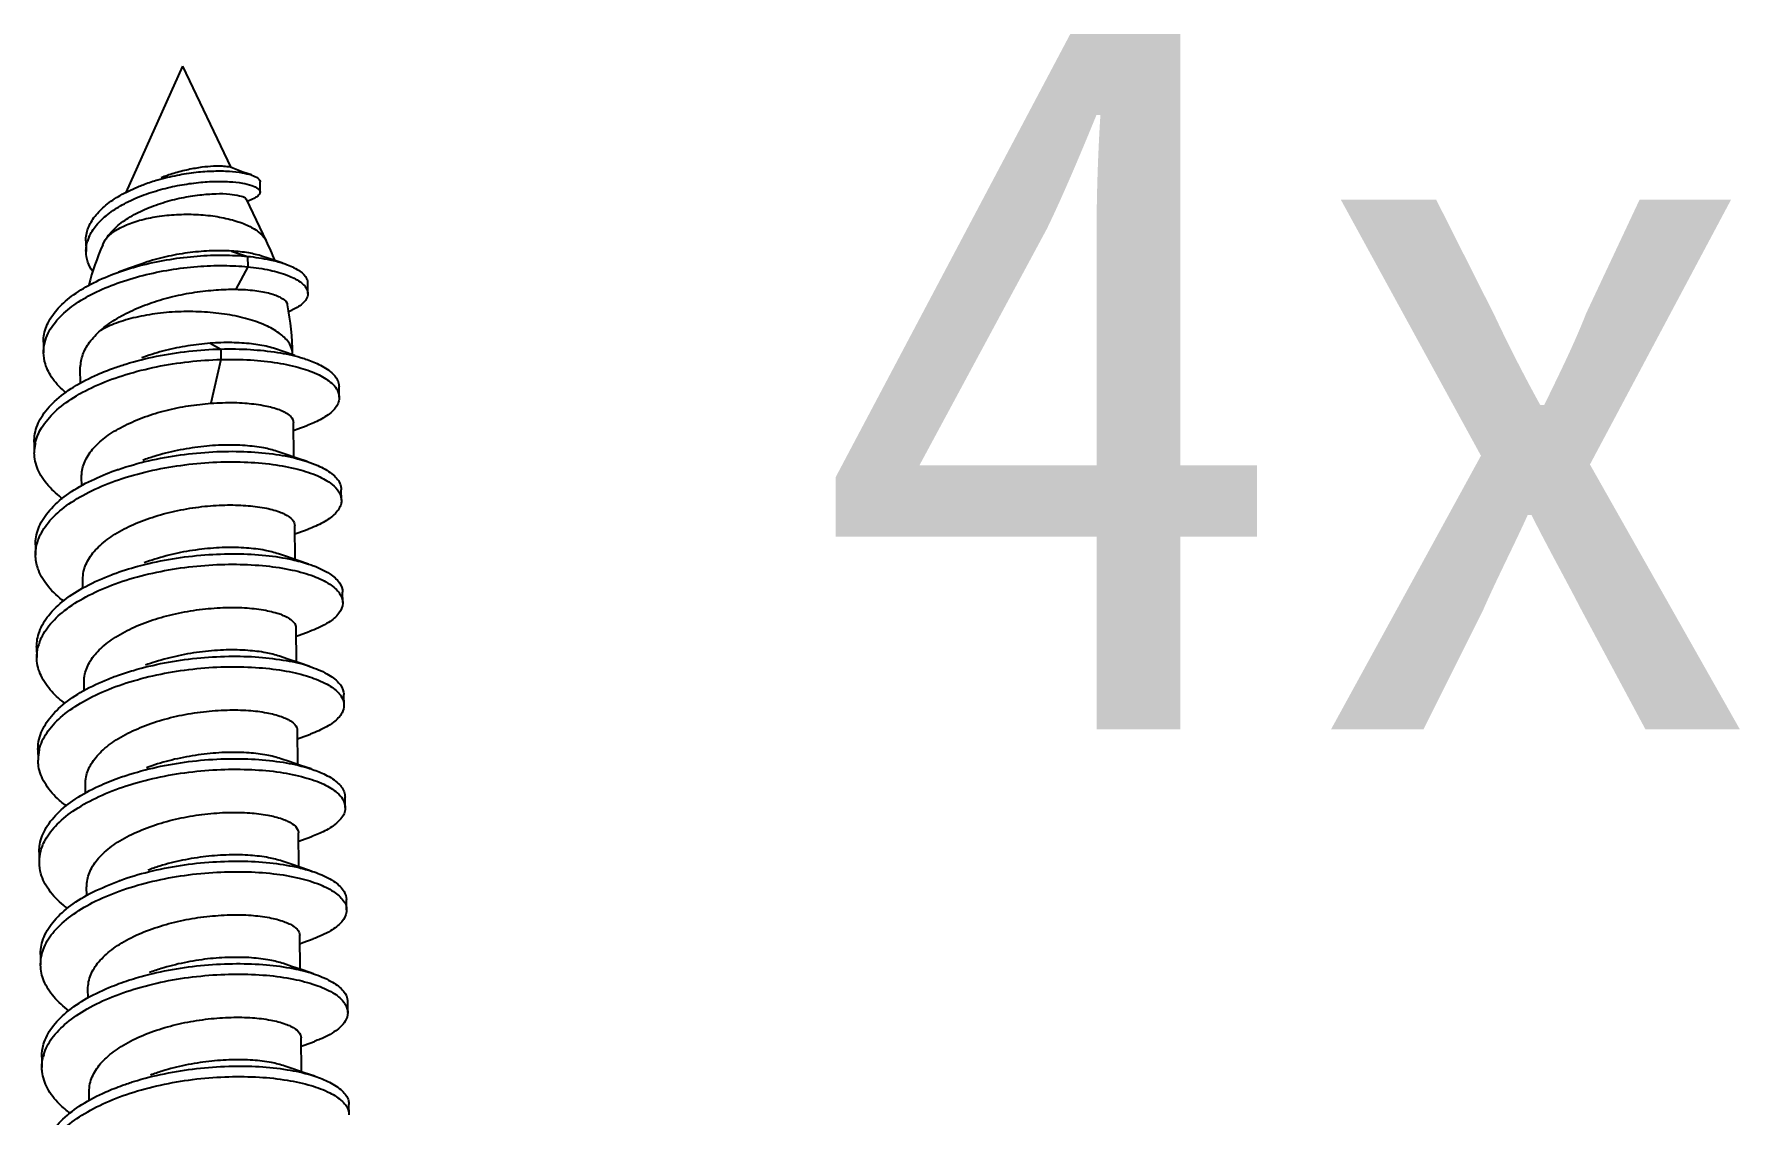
# Model space of a CAD drawing. Header units: millimetres. Extents: x -2947 to 97, y -3022 to 322.
# Drawn here: x -1216.91 to -1200.22, y -2355.44 to -2344.87 of the extents above; entities that cross this region are included whole.
import ezdxf
from ezdxf.enums import TextEntityAlignment as Align

# ---------------------------------------------------------------- set-up
doc = ezdxf.new("R2010")
doc.units = ezdxf.units.MM
doc.layers.get('0').update_dxf_attribs({"linetype": 'CONTINUOUS'})
doc.layers.add('text', color=212, linetype='CONTINUOUS', lineweight=20)
doc.styles.add('zeng', font='SIMHEI.TTF')

msp = doc.modelspace()

# ---------------------------------------------------------------- linework, layer by layer
at = {"color": 7}
for p, q in [((-1216.014, -2346.416, 0), (-1215.46, -2345.179, 0)), ((-1214.985, -2346.173, 0), (-1215.46, -2345.179, 0)), ((-1214.969, -2346.179, 0), (-1214.992, -2346.17, 0)), ((-1214.872, -2346.216, 0), (-1214.969, -2346.179, 0)), ((-1214.788, -2346.245, 0), (-1214.872, -2346.216, 0)), ((-1214.703, -2346.414, 0), (-1214.704, -2346.312, 0)), ((-1214.642, -2346.891, 0), (-1214.837, -2346.483, 0)), ((-1214.829, -2346.5, 0), (-1214.813, -2346.493, 0)), ((-1214.813, -2346.493, 0), (-1214.755, -2346.467, 0)), ((-1216.408, -2346.89, 0), (-1216.407, -2346.992, 0)), ((-1216.243, -2346.928, 0), (-1216.218, -2346.88, 0)), ((-1214.982, -2346.989, 0), (-1214.826, -2347.041, 0)), ((-1215.992, -2347.161, 0), (-1216.09, -2347.196, 0)), ((-1215.876, -2347.119, 0), (-1215.992, -2347.161, 0)), ((-1214.824, -2347.143, 0), (-1214.94, -2347.363, 0)), ((-1214.826, -2347.041, 0), (-1214.824, -2347.143, 0)), ((-1214.637, -2347.056, 0), (-1214.681, -2347.041, 0)), ((-1214.481, -2347.107, 0), (-1214.637, -2347.056, 0)), ((-1214.236, -2347.405, 0), (-1214.237, -2347.302, 0)), ((-1216.824, -2347.881, 0), (-1216.822, -2347.983, 0)), ((-1215.192, -2347.891, 0), (-1215.088, -2347.947, 0)), ((-1215.088, -2347.947, 0), (-1215.087, -2348.05, 0)), ((-1214.477, -2347.973, 0), (-1214.554, -2347.946, 0)), ((-1214.364, -2348.011, 0), (-1214.477, -2347.973, 0)), ((-1214.385, -2348.004, 0), (-1214.385, -2347.997, 0)), ((-1216.462, -2348.284, 0), (-1216.464, -2348.141, 0)), ((-1215.087, -2348.05, 0), (-1215.185, -2348.478, 0)), ((-1213.929, -2348.419, 0), (-1213.93, -2348.317, 0)), ((-1214.373, -2349.004, 0), (-1214.377, -2348.666, 0)), ((-1214.376, -2348.743, 0), (-1214.345, -2348.732, 0)), ((-1214.345, -2348.732, 0), (-1214.244, -2348.695, 0)), ((-1216.915, -2348.859, 0), (-1216.913, -2348.962, 0)), ((-1214.458, -2348.976, 0), (-1214.537, -2348.949, 0)), ((-1214.345, -2349.014, 0), (-1214.458, -2348.976, 0)), ((-1214.242, -2349.048, 0), (-1214.345, -2349.014, 0)), ((-1216.449, -2349.287, 0), (-1216.45, -2349.198, 0)), ((-1213.907, -2349.425, 0), (-1213.909, -2349.323, 0)), ((-1214.36, -2350.007, 0), (-1214.364, -2349.673, 0)), ((-1214.363, -2349.755, 0), (-1214.335, -2349.745, 0)), ((-1214.335, -2349.745, 0), (-1214.234, -2349.709, 0)), ((-1216.902, -2349.861, 0), (-1216.901, -2349.964, 0)), ((-1214.445, -2349.978, 0), (-1214.524, -2349.951, 0)), ((-1214.333, -2350.016, 0), (-1214.445, -2349.978, 0)), ((-1214.23, -2350.05, 0), (-1214.333, -2350.016, 0)), ((-1216.437, -2350.286, 0), (-1216.438, -2350.2, 0)), ((-1213.895, -2350.427, 0), (-1213.896, -2350.325, 0)), ((-1214.348, -2351.009, 0), (-1214.352, -2350.675, 0)), ((-1214.351, -2350.757, 0), (-1214.322, -2350.747, 0)), ((-1214.322, -2350.747, 0), (-1214.222, -2350.711, 0)), ((-1216.89, -2350.863, 0), (-1216.888, -2350.966, 0)), ((-1214.433, -2350.98, 0), (-1214.512, -2350.953, 0)), ((-1214.321, -2351.018, 0), (-1214.433, -2350.98, 0)), ((-1214.218, -2351.052, 0), (-1214.321, -2351.018, 0)), ((-1216.424, -2351.289, 0), (-1216.426, -2351.202, 0)), ((-1213.882, -2351.43, 0), (-1213.884, -2351.327, 0)), ((-1214.335, -2352.011, 0), (-1214.339, -2351.677, 0)), ((-1214.338, -2351.759, 0), (-1214.31, -2351.749, 0)), ((-1214.31, -2351.749, 0), (-1214.209, -2351.713, 0)), ((-1216.877, -2351.865, 0), (-1216.876, -2351.968, 0)), ((-1214.42, -2351.982, 0), (-1214.499, -2351.955, 0)), ((-1214.308, -2352.02, 0), (-1214.42, -2351.982, 0)), ((-1214.205, -2352.054, 0), (-1214.308, -2352.02, 0)), ((-1216.412, -2352.293, 0), (-1216.413, -2352.204, 0)), ((-1213.87, -2352.432, 0), (-1213.871, -2352.329, 0)), ((-1214.323, -2353.013, 0), (-1214.327, -2352.679, 0)), ((-1214.326, -2352.762, 0), (-1214.297, -2352.751, 0)), ((-1214.297, -2352.751, 0), (-1214.197, -2352.715, 0)), ((-1216.865, -2352.867, 0), (-1216.864, -2352.97, 0)), ((-1214.408, -2352.984, 0), (-1214.487, -2352.957, 0)), ((-1214.296, -2353.022, 0), (-1214.408, -2352.984, 0)), ((-1214.193, -2353.056, 0), (-1214.296, -2353.022, 0)), ((-1216.4, -2353.294, 0), (-1216.401, -2353.206, 0)), ((-1213.858, -2353.434, 0), (-1213.859, -2353.331, 0)), ((-1214.31, -2354.015, 0), (-1214.315, -2353.681, 0)), ((-1214.314, -2353.764, 0), (-1214.285, -2353.753, 0)), ((-1214.285, -2353.753, 0), (-1214.184, -2353.717, 0)), ((-1216.852, -2353.87, 0), (-1216.851, -2353.972, 0)), ((-1214.395, -2353.986, 0), (-1214.474, -2353.959, 0)), ((-1214.283, -2354.024, 0), (-1214.395, -2353.986, 0)), ((-1214.18, -2354.058, 0), (-1214.283, -2354.024, 0)), ((-1216.387, -2354.293, 0), (-1216.388, -2354.208, 0)), ((-1213.845, -2354.436, 0), (-1213.846, -2354.333, 0)), ((-1214.298, -2355.017, 0), (-1214.302, -2354.684, 0)), ((-1214.301, -2354.766, 0), (-1214.272, -2354.755, 0)), ((-1214.272, -2354.755, 0), (-1214.172, -2354.719, 0)), ((-1216.84, -2354.872, 0), (-1216.839, -2354.974, 0)), ((-1214.383, -2354.988, 0), (-1214.462, -2354.961, 0)), ((-1214.271, -2355.026, 0), (-1214.383, -2354.988, 0)), ((-1214.168, -2355.06, 0), (-1214.271, -2355.026, 0)), ((-1216.375, -2355.299, 0), (-1216.376, -2355.21, 0)), ((-1213.833, -2355.438, 0), (-1213.834, -2355.336, 0))]:
    msp.add_line(p, q, dxfattribs=at)
for centre, radius, start, end in [((-1216.031, -2347.001, 0), 0.378, 157.0082, 163.4142), ((-1213.849, -2347.979, 0), 2.615, 156.2978, 165.4987), ((-1216.984, -2348.01, 0), 2.596, 21.0142, 25.5421), ((-1217.047, -2348.03, 0), 2.662, 0.7071, 11.1695), ((-1214.708, -2346.859, 0), 0.775, 291.4644, 292.6038), ((-1214.693, -2346.895, 0), 0.736, 292.6022, 293.9833), ((-1216.498, -2348.956, 0), 0.415, 169.2776, 180.7318), ((-1216.501, -2348.956, 0), 0.412, 167.1231, 169.2359), ((-1216.434, -2350.97, 0), 0.455, 160.0885, 166.7145), ((-1216.454, -2351.964, 0), 0.422, 166.7303, 180.5725), ((-1216.456, -2351.963, 0), 0.42, 166.3797, 166.7291), ((-1214.084, -2354.486, 0), 0.251, 34.279, 38.0139), ((-1216.403, -2354.973, 0), 0.436, 163.5682, 166.7797)]:
    msp.add_arc(centre, radius, start, end, dxfattribs=at)
for points, start_tangent, end_tangent in [([(-1215.159, -2346.16, 0), (-1215.273, -2346.17, 0), (-1215.406, -2346.193, 0), (-1215.549, -2346.23, 0), (-1215.671, -2346.273, 0)], (-0.998733, -0.050327), (-0.928939, -0.370234)), ([(-1214.991, -2346.168, 0), (-1215.012, -2346.165, 0), (-1215.072, -2346.159, 0), (-1215.159, -2346.16, 0)], (-0.941414, 0.337252), (-0.998733, -0.050327)), ([(-1216.408, -2346.89, 0), (-1216.408, -2346.873, 0), (-1216.38, -2346.751, 0), (-1216.308, -2346.635, 0), (-1216.197, -2346.528, 0), (-1216.053, -2346.434, 0), (-1215.886, -2346.355, 0), (-1215.835, -2346.335, 0)], (-0.014478, 0.999895), (0.938326, 0.345751)), ([(-1216.126, -2346.581, 0), (-1216.052, -2346.537, 0), (-1215.885, -2346.457, 0), (-1215.702, -2346.395, 0), (-1215.513, -2346.349, 0), (-1215.328, -2346.321, 0), (-1215.155, -2346.308, 0), (-1215.003, -2346.311, 0), (-1214.877, -2346.325, 0), (-1214.783, -2346.349, 0), (-1214.725, -2346.379, 0), (-1214.703, -2346.412, 0), (-1214.703, -2346.414, 0)], (0.836528, 0.547923), (-0.041962, -0.999119)), ([(-1215.835, -2346.335, 0), (-1215.703, -2346.292, 0), (-1215.515, -2346.247, 0), (-1215.329, -2346.218, 0), (-1215.157, -2346.206, 0), (-1215.004, -2346.208, 0), (-1214.878, -2346.223, 0), (-1214.788, -2346.245, 0)], (0.938326, 0.345751), (0.949605, -0.31345)), ([(-1214.788, -2346.245, 0), (-1214.784, -2346.247, 0), (-1214.726, -2346.276, 0), (-1214.704, -2346.309, 0), (-1214.704, -2346.312, 0)], (0.949605, -0.31345), (-0.041962, -0.999119)), ([(-1216.218, -2346.88, 0), (-1216.125, -2346.767, 0), (-1215.994, -2346.667, 0), (-1215.834, -2346.583, 0), (-1215.656, -2346.516, 0), (-1215.472, -2346.468, 0), (-1215.294, -2346.44, 0), (-1215.134, -2346.428, 0), (-1215.001, -2346.432, 0), (-1214.904, -2346.448, 0), (-1214.848, -2346.47, 0), (-1214.839, -2346.484, 0)], (0.521958, 0.852971), (0.432364, -0.901699)), ([(-1214.703, -2346.414, 0), (-1214.718, -2346.443, 0), (-1214.755, -2346.467, 0)], (-0.041962, -0.999119), (-0.92931, -0.3693)), ([(-1216.378, -2346.854, 0), (-1216.306, -2346.738, 0), (-1216.195, -2346.631, 0), (-1216.126, -2346.581, 0)], (0.390095, 0.920775), (0.836528, 0.547923)), ([(-1216.218, -2346.88, 0), (-1216.144, -2346.806, 0), (-1216.03, -2346.741, 0), (-1215.882, -2346.688, 0), (-1215.71, -2346.651, 0), (-1215.522, -2346.632, 0), (-1215.33, -2346.631, 0), (-1215.144, -2346.649, 0), (-1214.974, -2346.685, 0), (-1214.83, -2346.736, 0), (-1214.721, -2346.8, 0), (-1214.652, -2346.873, 0), (-1214.642, -2346.891, 0)], (0.567888, 0.823106), (0.426578, -0.904451)), ([(-1216.407, -2346.992, 0), (-1216.407, -2346.975, 0), (-1216.393, -2346.893, 0)], (-0.014478, 0.999895), (0.28486, 0.958569)), ([(-1216.344, -2347.187, 0), (-1216.388, -2347.098, 0), (-1216.407, -2346.992, 0)], (-0.544498, 0.838762), (-0.014478, 0.999895)), ([(-1214.982, -2346.989, 0), (-1215.175, -2346.987, 0), (-1215.387, -2347.004, 0), (-1215.601, -2347.04, 0), (-1215.807, -2347.095, 0), (-1215.876, -2347.119, 0)], (-0.998119, 0.061306), (-0.93923, -0.343289)), ([(-1214.681, -2347.041, 0), (-1214.815, -2347.008, 0), (-1214.982, -2346.989, 0)], (-0.946994, 0.321252), (-0.998119, 0.061306)), ([(-1216.811, -2347.885, 0), (-1216.777, -2347.792, 0), (-1216.677, -2347.65, 0), (-1216.526, -2347.518, 0), (-1216.332, -2347.402, 0), (-1216.103, -2347.304, 0), (-1215.85, -2347.227, 0), (-1215.584, -2347.172, 0), (-1215.317, -2347.14, 0), (-1215.06, -2347.131, 0), (-1214.824, -2347.143, 0)], (0.239062, 0.971004), (0.995288, -0.096959)), ([(-1216.09, -2347.196, 0), (-1215.851, -2347.124, 0), (-1215.585, -2347.07, 0), (-1215.318, -2347.038, 0), (-1215.061, -2347.029, 0), (-1214.826, -2347.041, 0)], (0.942572, 0.334002), (0.995288, -0.096959)), ([(-1214.826, -2347.041, 0), (-1214.608, -2347.074, 0), (-1214.481, -2347.107, 0)], (0.995288, -0.096959), (0.950118, -0.31189)), ([(-1214.824, -2347.143, 0), (-1214.606, -2347.176, 0), (-1214.433, -2347.227, 0), (-1214.312, -2347.29, 0), (-1214.267, -2347.33, 0)], (0.995288, -0.096959), (0.644743, -0.764399)), ([(-1214.481, -2347.107, 0), (-1214.435, -2347.124, 0), (-1214.313, -2347.187, 0), (-1214.248, -2347.258, 0), (-1214.238, -2347.302, 0)], (0.950118, -0.31189), (0.028948, -0.999581)), ([(-1216.823, -2347.881, 0), (-1216.822, -2347.839, 0), (-1216.778, -2347.69, 0), (-1216.678, -2347.547, 0), (-1216.528, -2347.416, 0), (-1216.333, -2347.299, 0), (-1216.104, -2347.201, 0), (-1216.09, -2347.196, 0)], (-0.014865, 0.99989), (0.942572, 0.334002)), ([(-1214.267, -2347.33, 0), (-1214.247, -2347.361, 0), (-1214.237, -2347.405, 0)], (0.644743, -0.764399), (0.028948, -0.999581)), ([(-1216.266, -2347.766, 0), (-1216.124, -2347.661, 0), (-1215.952, -2347.569, 0), (-1215.761, -2347.493, 0), (-1215.556, -2347.434, 0), (-1215.343, -2347.392, 0), (-1215.133, -2347.369, 0), (-1214.94, -2347.363, 0)], (0.747484, 0.66428), (0.999899, -0.014197)), ([(-1214.94, -2347.363, 0), (-1214.754, -2347.375, 0), (-1214.604, -2347.404, 0), (-1214.499, -2347.445, 0), (-1214.443, -2347.495, 0), (-1214.437, -2347.514, 0)], (0.999899, -0.014197), (0.156878, -0.987618)), ([(-1214.237, -2347.405, 0), (-1214.24, -2347.434, 0), (-1214.291, -2347.505, 0), (-1214.394, -2347.568, 0)], (0.028948, -0.999581), (-0.91362, -0.406569)), ([(-1214.385, -2347.997, 0), (-1214.387, -2347.973, 0), (-1214.427, -2347.879, 0), (-1214.516, -2347.792, 0), (-1214.65, -2347.716, 0), (-1214.822, -2347.654, 0), (-1215.025, -2347.61, 0), (-1215.247, -2347.586, 0), (-1215.477, -2347.582, 0), (-1215.706, -2347.6, 0), (-1215.92, -2347.638, 0), (-1216.11, -2347.694, 0), (-1216.266, -2347.766, 0)], (-0.004077, 0.999992), (-0.866102, -0.499867)), ([(-1216.464, -2348.141, 0), (-1216.463, -2348.127, 0), (-1216.438, -2348.002, 0), (-1216.372, -2347.881, 0), (-1216.266, -2347.766, 0)], (-0.013675, 0.999906), (0.747484, 0.66428)), ([(-1216.822, -2347.983, 0), (-1216.82, -2347.941, 0), (-1216.811, -2347.885, 0)], (-0.014865, 0.99989), (0.239062, 0.971004)), ([(-1216.603, -2348.375, 0), (-1216.732, -2348.238, 0), (-1216.805, -2348.092, 0), (-1216.822, -2347.983, 0)], (-0.763563, 0.645733), (-0.014865, 0.99989)), ([(-1216.137, -2348.134, 0), (-1216.018, -2348.095, 0), (-1215.717, -2348.018, 0), (-1215.402, -2347.969, 0), (-1215.088, -2347.947, 0)], (0.941636, 0.336634), (0.999655, 0.026262)), ([(-1215.192, -2347.891, 0), (-1215.411, -2347.917, 0), (-1215.631, -2347.962, 0), (-1215.841, -2348.026, 0), (-1215.863, -2348.034, 0)], (-0.997229, -0.074391), (-0.936369, -0.351016)), ([(-1214.554, -2347.946, 0), (-1214.625, -2347.925, 0), (-1214.787, -2347.897, 0), (-1214.98, -2347.885, 0), (-1215.192, -2347.891, 0)], (-0.9448, 0.327647), (-0.997229, -0.074391)), ([(-1215.088, -2347.947, 0), (-1214.798, -2347.952, 0), (-1214.534, -2347.98, 0), (-1214.307, -2348.03, 0), (-1214.261, -2348.045, 0)], (0.999655, 0.026262), (0.950038, -0.312135)), ([(-1216.914, -2348.859, 0), (-1216.907, -2348.777, 0), (-1216.843, -2348.614, 0), (-1216.715, -2348.46, 0), (-1216.528, -2348.319, 0), (-1216.293, -2348.196, 0), (-1216.137, -2348.134, 0)], (-0.012393, 0.999923), (0.941636, 0.336634)), ([(-1216.903, -2348.864, 0), (-1216.841, -2348.717, 0), (-1216.713, -2348.563, 0), (-1216.527, -2348.421, 0), (-1216.292, -2348.298, 0), (-1216.017, -2348.197, 0), (-1215.716, -2348.121, 0), (-1215.401, -2348.071, 0), (-1215.087, -2348.05, 0)], (0.222765, 0.974872), (0.999655, 0.026262)), ([(-1215.087, -2348.05, 0), (-1214.796, -2348.054, 0), (-1214.532, -2348.083, 0), (-1214.306, -2348.133, 0), (-1214.127, -2348.201, 0), (-1214.002, -2348.282, 0), (-1213.955, -2348.335, 0)], (0.999655, 0.026262), (0.539693, -0.841862)), ([(-1214.261, -2348.045, 0), (-1214.128, -2348.098, 0), (-1214.003, -2348.179, 0), (-1213.939, -2348.269, 0), (-1213.931, -2348.317, 0)], (0.950038, -0.312135), (0.013831, -0.999904)), ([(-1213.955, -2348.335, 0), (-1213.938, -2348.372, 0), (-1213.93, -2348.419, 0)], (0.539693, -0.841862), (0.013831, -0.999904)), ([(-1216.45, -2349.198, 0), (-1216.447, -2349.148, 0), (-1216.405, -2349.02, 0), (-1216.317, -2348.9, 0), (-1216.189, -2348.791, 0), (-1216.027, -2348.695, 0), (-1215.834, -2348.612, 0), (-1215.624, -2348.548, 0), (-1215.404, -2348.503, 0), (-1215.185, -2348.478, 0)], (-0.014285, 0.999898), (0.997229, 0.074391)), ([(-1215.185, -2348.478, 0), (-1215.07, -2348.472, 0), (-1214.959, -2348.471, 0), (-1214.854, -2348.476, 0)], (0.997229, 0.074391), (0.997587, -0.069426)), ([(-1214.854, -2348.476, 0), (-1214.675, -2348.498, 0), (-1214.531, -2348.535, 0), (-1214.433, -2348.583, 0), (-1214.383, -2348.638, 0), (-1214.378, -2348.666, 0)], (0.997587, -0.069426), (0.005808, -0.999983)), ([(-1213.93, -2348.419, 0), (-1213.936, -2348.465, 0), (-1213.996, -2348.556, 0), (-1214.116, -2348.639, 0), (-1214.244, -2348.695, 0)], (0.013831, -0.999904), (-0.940932, -0.338597)), ([(-1216.634, -2349.412, 0), (-1216.704, -2349.355, 0), (-1216.836, -2349.204, 0), (-1216.904, -2349.043, 0), (-1216.913, -2348.962, 0)], (-0.799668, 0.600443), (-0.012393, 0.999923)), ([(-1216.124, -2349.136, 0), (-1216.089, -2349.124, 0), (-1215.794, -2349.04, 0), (-1215.482, -2348.983, 0), (-1215.166, -2348.953, 0), (-1214.861, -2348.95, 0), (-1214.58, -2348.974, 0), (-1214.336, -2349.02, 0), (-1214.242, -2349.048, 0)], (0.941681, 0.336506), (0.949722, -0.313095)), ([(-1214.849, -2348.892, 0), (-1215.055, -2348.887, 0), (-1215.282, -2348.903, 0), (-1215.515, -2348.94, 0), (-1215.74, -2348.998, 0), (-1215.851, -2349.036, 0)], (-0.997443, 0.071461), (-0.936305, -0.351187)), ([(-1214.537, -2348.949, 0), (-1214.668, -2348.915, 0), (-1214.849, -2348.892, 0)], (-0.94497, 0.327157), (-0.997443, 0.071461)), ([(-1216.902, -2349.861, 0), (-1216.901, -2349.826, 0), (-1216.856, -2349.663, 0), (-1216.746, -2349.506, 0), (-1216.576, -2349.36, 0), (-1216.353, -2349.232, 0), (-1216.124, -2349.136, 0)], (-0.015357, 0.999882), (0.941681, 0.336506)), ([(-1216.89, -2349.865, 0), (-1216.854, -2349.766, 0), (-1216.744, -2349.608, 0), (-1216.574, -2349.463, 0), (-1216.352, -2349.334, 0), (-1216.088, -2349.226, 0), (-1215.793, -2349.142, 0), (-1215.48, -2349.085, 0), (-1215.165, -2349.055, 0), (-1214.86, -2349.053, 0), (-1214.579, -2349.076, 0), (-1214.335, -2349.123, 0), (-1214.139, -2349.189, 0), (-1213.999, -2349.271, 0), (-1213.932, -2349.344, 0)], (0.228191, 0.973616), (0.512443, -0.858721)), ([(-1214.242, -2349.048, 0), (-1214.14, -2349.087, 0), (-1214, -2349.169, 0), (-1213.923, -2349.261, 0), (-1213.909, -2349.323, 0)], (0.949722, -0.313095), (0.027035, -0.999634)), ([(-1213.932, -2349.344, 0), (-1213.922, -2349.363, 0), (-1213.908, -2349.425, 0)], (0.512443, -0.858721), (0.027035, -0.999634)), ([(-1216.438, -2350.2, 0), (-1216.43, -2350.122, 0), (-1216.374, -2349.991, 0), (-1216.27, -2349.869, 0), (-1216.124, -2349.758, 0), (-1215.942, -2349.663, 0), (-1215.733, -2349.585, 0), (-1215.508, -2349.527, 0), (-1215.274, -2349.489, 0), (-1215.048, -2349.473, 0), (-1214.842, -2349.478, 0)], (-0.011568, 0.999933), (0.997443, -0.071461)), ([(-1214.842, -2349.478, 0), (-1214.66, -2349.501, 0), (-1214.514, -2349.54, 0), (-1214.416, -2349.591, 0), (-1214.369, -2349.648, 0), (-1214.365, -2349.673, 0)], (0.997443, -0.071461), (-0.007266, -0.999974)), ([(-1213.908, -2349.425, 0), (-1213.911, -2349.46, 0), (-1213.967, -2349.555, 0), (-1214.087, -2349.644, 0), (-1214.234, -2349.709, 0)], (0.027035, -0.999634), (-0.941675, -0.336524)), ([(-1216.901, -2349.964, 0), (-1216.9, -2349.929, 0), (-1216.89, -2349.865, 0)], (-0.015357, 0.999882), (0.228191, 0.973616)), ([(-1216.626, -2350.411, 0), (-1216.642, -2350.399, 0), (-1216.791, -2350.251, 0), (-1216.878, -2350.093, 0), (-1216.901, -2349.964, 0)], (-0.796956, 0.604038), (-0.015357, 0.999882)), ([(-1216.112, -2350.138, 0), (-1215.87, -2350.064, 0), (-1215.561, -2349.998, 0), (-1215.245, -2349.961, 0), (-1214.935, -2349.95, 0), (-1214.646, -2349.966, 0), (-1214.39, -2350.007, 0), (-1214.23, -2350.05, 0)], (0.941583, 0.33678), (0.949393, -0.314091)), ([(-1214.837, -2349.894, 0), (-1215.045, -2349.889, 0), (-1215.275, -2349.906, 0), (-1215.51, -2349.944, 0), (-1215.735, -2350.003, 0), (-1215.839, -2350.038, 0)], (-0.997443, 0.071461), (-0.936313, -0.351166)), ([(-1214.524, -2349.951, 0), (-1214.655, -2349.917, 0), (-1214.837, -2349.894, 0)], (-0.944975, 0.327143), (-0.997443, 0.071461)), ([(-1216.89, -2350.863, 0), (-1216.863, -2350.712, 0), (-1216.772, -2350.553, 0), (-1216.618, -2350.403, 0), (-1216.41, -2350.269, 0), (-1216.157, -2350.155, 0), (-1216.112, -2350.138, 0)], (-0.010678, 0.999943), (0.941583, 0.33678)), ([(-1216.862, -2350.815, 0), (-1216.77, -2350.655, 0), (-1216.617, -2350.506, 0), (-1216.409, -2350.372, 0), (-1216.156, -2350.257, 0), (-1215.868, -2350.166, 0), (-1215.56, -2350.101, 0), (-1215.243, -2350.063, 0), (-1214.934, -2350.053, 0), (-1214.645, -2350.069, 0), (-1214.389, -2350.109, 0), (-1214.178, -2350.17, 0), (-1214.021, -2350.248, 0), (-1213.925, -2350.338, 0)], (0.34028, 0.940324), (0.54585, -0.837883)), ([(-1214.23, -2350.05, 0), (-1214.179, -2350.068, 0), (-1214.022, -2350.146, 0), (-1213.927, -2350.235, 0), (-1213.896, -2350.325, 0)], (0.949393, -0.314091), (0.021941, -0.999759)), ([(-1213.925, -2350.338, 0), (-1213.895, -2350.427, 0)], (0.54585, -0.837883), (0.021941, -0.999759)), ([(-1216.425, -2351.202, 0), (-1216.418, -2351.128, 0), (-1216.365, -2350.999, 0), (-1216.263, -2350.876, 0), (-1216.118, -2350.765, 0), (-1215.935, -2350.667, 0), (-1215.728, -2350.589, 0), (-1215.503, -2350.53, 0), (-1215.268, -2350.492, 0), (-1215.038, -2350.476, 0), (-1214.829, -2350.48, 0)], (-0.011628, 0.999932), (0.997443, -0.071461)), ([(-1214.829, -2350.48, 0), (-1214.648, -2350.503, 0), (-1214.502, -2350.542, 0), (-1214.404, -2350.593, 0), (-1214.357, -2350.65, 0), (-1214.353, -2350.675, 0)], (0.997443, -0.071461), (-0.005547, -0.999985)), ([(-1213.895, -2350.427, 0), (-1213.895, -2350.434, 0), (-1213.932, -2350.53, 0), (-1214.033, -2350.621, 0), (-1214.196, -2350.701, 0), (-1214.222, -2350.711, 0)], (0.021941, -0.999759), (-0.941262, -0.337678)), ([(-1216.888, -2350.966, 0), (-1216.877, -2350.865, 0)], (-0.010678, 0.999943), (0.229433, 0.973324)), ([(-1216.61, -2351.416, 0), (-1216.742, -2351.297, 0), (-1216.847, -2351.142, 0), (-1216.888, -2350.979, 0), (-1216.888, -2350.966, 0)], (-0.799535, 0.600619), (-0.010678, 0.999943)), ([(-1216.099, -2351.14, 0), (-1215.943, -2351.09, 0), (-1215.64, -2351.017, 0), (-1215.324, -2350.971, 0), (-1215.011, -2350.953, 0), (-1214.715, -2350.961, 0), (-1214.448, -2350.995, 0), (-1214.223, -2351.05, 0), (-1214.218, -2351.052, 0)], (0.941601, 0.336731), (0.949568, -0.313562)), ([(-1214.824, -2350.896, 0), (-1215.034, -2350.891, 0), (-1215.266, -2350.908, 0), (-1215.501, -2350.947, 0), (-1215.726, -2351.006, 0), (-1215.826, -2351.04, 0)], (-0.997443, 0.071461), (-0.936317, -0.351155)), ([(-1214.512, -2350.953, 0), (-1214.645, -2350.918, 0), (-1214.824, -2350.896, 0)], (-0.944899, 0.327363), (-0.997443, 0.071461)), ([(-1216.877, -2351.865, 0), (-1216.865, -2351.762, 0), (-1216.792, -2351.6, 0), (-1216.656, -2351.447, 0), (-1216.463, -2351.308, 0), (-1216.222, -2351.188, 0), (-1216.099, -2351.14, 0)], (-0.010465, 0.999945), (0.941601, 0.336731)), ([(-1216.864, -2351.864, 0), (-1216.791, -2351.703, 0), (-1216.655, -2351.55, 0), (-1216.462, -2351.411, 0), (-1216.221, -2351.29, 0), (-1215.942, -2351.192, 0), (-1215.638, -2351.119, 0), (-1215.323, -2351.073, 0), (-1215.01, -2351.055, 0), (-1214.713, -2351.064, 0), (-1214.447, -2351.097, 0), (-1214.221, -2351.153, 0), (-1214.048, -2351.226, 0), (-1213.934, -2351.313, 0)], (0.235487, 0.971878), (0.66387, -0.747848)), ([(-1214.218, -2351.052, 0), (-1214.049, -2351.124, 0), (-1213.935, -2351.211, 0), (-1213.886, -2351.305, 0), (-1213.884, -2351.327, 0)], (0.949568, -0.313562), (-0.007536, -0.999972)), ([(-1213.934, -2351.313, 0), (-1213.912, -2351.341, 0)], (0.66387, -0.747848), (0.557567, -0.830132)), ([(-1213.912, -2351.341, 0), (-1213.884, -2351.408, 0), (-1213.883, -2351.43, 0)], (0.557567, -0.830132), (-0.007536, -0.999972)), ([(-1216.413, -2352.204, 0), (-1216.406, -2352.133, 0), (-1216.355, -2352.005, 0), (-1216.255, -2351.882, 0), (-1216.111, -2351.77, 0), (-1215.927, -2351.672, 0), (-1215.718, -2351.592, 0), (-1215.494, -2351.533, 0), (-1215.258, -2351.495, 0), (-1215.027, -2351.478, 0), (-1214.817, -2351.482, 0)], (-0.01184, 0.99993), (0.997443, -0.071461)), ([(-1214.817, -2351.482, 0), (-1214.638, -2351.505, 0), (-1214.494, -2351.543, 0), (-1214.394, -2351.593, 0), (-1214.345, -2351.65, 0), (-1214.341, -2351.677, 0)], (0.997443, -0.071461), (0.001305, -0.999999)), ([(-1213.883, -2351.43, 0), (-1213.902, -2351.505, 0), (-1213.985, -2351.598, 0), (-1214.13, -2351.681, 0), (-1214.209, -2351.713, 0)], (-0.007536, -0.999972), (-0.941494, -0.33703)), ([(-1216.596, -2352.419, 0), (-1216.687, -2352.343, 0), (-1216.811, -2352.19, 0), (-1216.871, -2352.029, 0), (-1216.876, -2351.968, 0)], (-0.800254, 0.599661), (-0.010465, 0.999945)), ([(-1216.087, -2352.142, 0), (-1216.015, -2352.118, 0), (-1215.717, -2352.037, 0), (-1215.404, -2351.983, 0), (-1215.088, -2351.957, 0), (-1214.786, -2351.958, 0), (-1214.509, -2351.985, 0), (-1214.271, -2352.034, 0), (-1214.205, -2352.054, 0)], (0.941675, 0.336523), (0.949784, -0.312907)), ([(-1214.812, -2351.898, 0), (-1215.02, -2351.893, 0), (-1215.25, -2351.91, 0), (-1215.483, -2351.948, 0), (-1215.707, -2352.006, 0), (-1215.814, -2352.043, 0)], (-0.997443, 0.071461), (-0.936312, -0.35117)), ([(-1214.499, -2351.955, 0), (-1214.636, -2351.92, 0), (-1214.812, -2351.898, 0)], (-0.944524, 0.328443), (-0.997443, 0.071461)), ([(-1216.865, -2352.867, 0), (-1216.862, -2352.812, 0), (-1216.808, -2352.649, 0), (-1216.69, -2352.493, 0), (-1216.512, -2352.349, 0), (-1216.284, -2352.223, 0), (-1216.087, -2352.142, 0)], (-0.014722, 0.999892), (0.941675, 0.336523)), ([(-1216.853, -2352.872, 0), (-1216.807, -2352.751, 0), (-1216.688, -2352.595, 0), (-1216.511, -2352.452, 0), (-1216.283, -2352.325, 0), (-1216.014, -2352.22, 0), (-1215.716, -2352.14, 0), (-1215.402, -2352.086, 0), (-1215.087, -2352.06, 0), (-1214.785, -2352.061, 0), (-1214.508, -2352.087, 0), (-1214.27, -2352.137, 0), (-1214.08, -2352.205, 0), (-1213.948, -2352.289, 0), (-1213.896, -2352.348, 0)], (0.226025, 0.974122), (0.530665, -0.847582)), ([(-1214.205, -2352.054, 0), (-1214.081, -2352.103, 0), (-1213.949, -2352.186, 0), (-1213.881, -2352.279, 0), (-1213.872, -2352.329, 0)], (0.949784, -0.312907), (0.014454, -0.999896)), ([(-1213.896, -2352.348, 0), (-1213.88, -2352.382, 0), (-1213.871, -2352.432, 0)], (0.530665, -0.847582), (0.014454, -0.999896)), ([(-1216.4, -2353.206, 0), (-1216.394, -2353.137, 0), (-1216.342, -2353.006, 0), (-1216.243, -2352.885, 0), (-1216.098, -2352.772, 0), (-1215.913, -2352.673, 0), (-1215.7, -2352.592, 0), (-1215.475, -2352.534, 0), (-1215.243, -2352.496, 0), (-1215.013, -2352.48, 0), (-1214.804, -2352.484, 0)], (-0.012453, 0.999922), (0.997443, -0.071461)), ([(-1214.804, -2352.484, 0), (-1214.629, -2352.506, 0), (-1214.488, -2352.543, 0), (-1214.389, -2352.591, 0), (-1214.336, -2352.646, 0), (-1214.328, -2352.679, 0)], (0.997443, -0.071461), (0.027413, -0.999624)), ([(-1213.871, -2352.432, 0), (-1213.877, -2352.479, 0), (-1213.942, -2352.573, 0)], (0.014454, -0.999896), (-0.725548, -0.688172)), ([(-1213.942, -2352.573, 0), (-1214.07, -2352.661, 0), (-1214.197, -2352.715, 0)], (-0.725548, -0.688172), (-0.941876, -0.335961)), ([(-1216.863, -2352.97, 0), (-1216.86, -2352.914, 0), (-1216.853, -2352.872, 0)], (-0.014722, 0.999892), (0.226025, 0.974122)), ([(-1216.586, -2353.419, 0), (-1216.627, -2353.387, 0), (-1216.769, -2353.238, 0), (-1216.848, -2353.078, 0), (-1216.863, -2352.97, 0)], (-0.798344, 0.602201), (-0.014722, 0.999892)), ([(-1216.074, -2353.144, 0), (-1215.794, -2353.06, 0), (-1215.483, -2352.998, 0), (-1215.167, -2352.964, 0), (-1214.859, -2352.957, 0), (-1214.574, -2352.977, 0), (-1214.323, -2353.02, 0), (-1214.193, -2353.056, 0)], (0.941624, 0.336666), (0.949534, -0.313665)), ([(-1214.799, -2352.9, 0), (-1215.007, -2352.896, 0), (-1215.233, -2352.911, 0), (-1215.462, -2352.948, 0), (-1215.686, -2353.005, 0), (-1215.801, -2353.045, 0)], (-0.997443, 0.071461), (-0.936301, -0.351198)), ([(-1214.487, -2352.957, 0), (-1214.62, -2352.923, 0), (-1214.799, -2352.9, 0)], (-0.944707, 0.327915), (-0.997443, 0.071461)), ([(-1216.852, -2353.87, 0), (-1216.852, -2353.862, 0), (-1216.818, -2353.698, 0), (-1216.718, -2353.539, 0), (-1216.557, -2353.391, 0), (-1216.343, -2353.26, 0), (-1216.084, -2353.148, 0), (-1216.074, -2353.144, 0)], (-0.013576, 0.999908), (0.941624, 0.336666)), ([(-1216.84, -2353.872, 0), (-1216.817, -2353.8, 0), (-1216.717, -2353.642, 0), (-1216.556, -2353.494, 0), (-1216.342, -2353.362, 0), (-1216.083, -2353.25, 0), (-1215.792, -2353.163, 0), (-1215.482, -2353.101, 0), (-1215.166, -2353.067, 0), (-1214.858, -2353.06, 0), (-1214.572, -2353.079, 0), (-1214.322, -2353.122, 0), (-1214.117, -2353.186, 0), (-1213.968, -2353.266, 0), (-1213.882, -2353.354, 0)], (0.230251, 0.973131), (0.498141, -0.867096)), ([(-1214.193, -2353.056, 0), (-1214.118, -2353.083, 0), (-1213.969, -2353.163, 0), (-1213.882, -2353.254, 0), (-1213.859, -2353.331, 0)], (0.949534, -0.313665), (0.031887, -0.999491)), ([(-1216.388, -2354.209, 0), (-1216.381, -2354.137, 0), (-1216.328, -2354.005, 0), (-1216.225, -2353.882, 0), (-1216.079, -2353.77, 0), (-1215.893, -2353.671, 0), (-1215.679, -2353.592, 0), (-1215.454, -2353.534, 0), (-1215.225, -2353.498, 0), (-1214.999, -2353.482, 0), (-1214.792, -2353.486, 0)], (-0.012654, 0.99992), (0.997443, -0.071461)), ([(-1214.792, -2353.486, 0), (-1214.613, -2353.509, 0), (-1214.47, -2353.547, 0), (-1214.371, -2353.596, 0), (-1214.321, -2353.653, 0), (-1214.316, -2353.681, 0)], (0.997443, -0.071461), (0.006509, -0.999979)), ([(-1213.858, -2353.434, 0), (-1213.859, -2353.453, 0), (-1213.904, -2353.549, 0), (-1214.014, -2353.638, 0), (-1214.184, -2353.717, 0)], (0.031887, -0.999491), (-0.941423, -0.337228)), ([(-1213.882, -2353.354, 0), (-1213.88, -2353.356, 0), (-1213.858, -2353.434, 0)], (0.498141, -0.867096), (0.031887, -0.999491)), ([(-1216.851, -2353.972, 0), (-1216.851, -2353.964, 0), (-1216.84, -2353.872, 0)], (-0.013576, 0.999908), (0.230251, 0.973131)), ([(-1216.575, -2354.42, 0), (-1216.721, -2354.284, 0), (-1216.819, -2354.127, 0), (-1216.851, -2353.972, 0)], (-0.798095, 0.602532), (-0.013576, 0.999908)), ([(-1216.062, -2354.146, 0), (-1215.868, -2354.085, 0), (-1215.562, -2354.016, 0), (-1215.246, -2353.973, 0), (-1214.934, -2353.959, 0), (-1214.641, -2353.97, 0), (-1214.379, -2354.007, 0), (-1214.18, -2354.058, 0)], (0.941578, 0.336794), (0.949373, -0.31415)), ([(-1214.787, -2353.902, 0), (-1214.993, -2353.898, 0), (-1215.217, -2353.913, 0), (-1215.447, -2353.95, 0), (-1215.672, -2354.007, 0), (-1215.789, -2354.047, 0)], (-0.997443, 0.071461), (-0.936299, -0.351204)), ([(-1214.474, -2353.959, 0), (-1214.607, -2353.925, 0), (-1214.787, -2353.902, 0)], (-0.944773, 0.327725), (-0.997443, 0.071461)), ([(-1216.84, -2354.872, 0), (-1216.822, -2354.747, 0), (-1216.741, -2354.586, 0), (-1216.597, -2354.435, 0), (-1216.398, -2354.298, 0), (-1216.151, -2354.18, 0), (-1216.062, -2354.146, 0)], (-0.009486, 0.999955), (0.941578, 0.336794)), ([(-1216.821, -2354.85, 0), (-1216.74, -2354.689, 0), (-1216.596, -2354.538, 0), (-1216.396, -2354.401, 0), (-1216.15, -2354.283, 0), (-1215.867, -2354.188, 0), (-1215.561, -2354.118, 0), (-1215.245, -2354.076, 0), (-1214.933, -2354.061, 0), (-1214.64, -2354.073, 0), (-1214.378, -2354.11, 0), (-1214.159, -2354.168, 0), (-1213.993, -2354.243, 0), (-1213.887, -2354.331, 0)], (0.282869, 0.959158), (0.61549, -0.788145)), ([(-1214.18, -2354.058, 0), (-1214.16, -2354.065, 0), (-1213.994, -2354.141, 0), (-1213.888, -2354.229, 0), (-1213.847, -2354.324, 0), (-1213.847, -2354.333, 0)], (0.949373, -0.31415), (-0.000614, -1)), ([(-1213.877, -2354.345, 0), (-1213.846, -2354.427, 0), (-1213.845, -2354.436, 0)], (0.562806, -0.826589), (-0.000614, -1)), ([(-1216.376, -2355.211, 0), (-1216.368, -2355.134, 0), (-1216.312, -2355.002, 0), (-1216.208, -2354.879, 0), (-1216.062, -2354.769, 0), (-1215.877, -2354.672, 0), (-1215.665, -2354.593, 0), (-1215.44, -2354.536, 0), (-1215.21, -2354.5, 0), (-1214.986, -2354.484, 0), (-1214.779, -2354.488, 0)], (-0.012126, 0.999926), (0.997443, -0.071461)), ([(-1214.779, -2354.488, 0), (-1214.599, -2354.511, 0), (-1214.455, -2354.55, 0), (-1214.357, -2354.599, 0), (-1214.308, -2354.656, 0), (-1214.303, -2354.683, 0)], (0.997443, -0.071461), (0.001165, -0.999999)), ([(-1213.845, -2354.436, 0), (-1213.871, -2354.523, 0), (-1213.963, -2354.615, 0), (-1214.116, -2354.698, 0), (-1214.172, -2354.719, 0)], (-0.000614, -1), (-0.94133, -0.337486)), ([(-1216.839, -2354.974, 0), (-1216.827, -2354.873, 0)], (-0.009486, 0.999955), (0.228685, 0.973501)), ([(-1216.559, -2355.425, 0), (-1216.669, -2355.33, 0), (-1216.785, -2355.176, 0), (-1216.836, -2355.014, 0), (-1216.839, -2354.974, 0)], (-0.800327, 0.599564), (-0.009486, 0.999955)), ([(-1216.05, -2355.149, 0), (-1215.941, -2355.112, 0), (-1215.64, -2355.035, 0), (-1215.326, -2354.985, 0), (-1215.011, -2354.962, 0), (-1214.711, -2354.966, 0), (-1214.439, -2354.996, 0), (-1214.206, -2355.048, 0), (-1214.168, -2355.06, 0)], (0.941645, 0.336607), (0.949764, -0.312967)), ([(-1214.774, -2354.904, 0), (-1214.98, -2354.9, 0), (-1215.204, -2354.915, 0), (-1215.436, -2354.952, 0), (-1215.661, -2355.01, 0), (-1215.776, -2355.049, 0)], (-0.997443, 0.071461), (-0.936301, -0.3512)), ([(-1214.462, -2354.961, 0), (-1214.593, -2354.927, 0), (-1214.774, -2354.904, 0)], (-0.94495, 0.327216), (-0.997443, 0.071461)), ([(-1216.827, -2355.874, 0), (-1216.821, -2355.797, 0), (-1216.759, -2355.635, 0), (-1216.633, -2355.48, 0), (-1216.448, -2355.338, 0), (-1216.214, -2355.214, 0), (-1216.05, -2355.149, 0)], (-0.01294, 0.999916), (0.941645, 0.336607)), ([(-1216.816, -2355.879, 0), (-1216.758, -2355.737, 0), (-1216.631, -2355.582, 0), (-1216.447, -2355.441, 0), (-1216.213, -2355.317, 0), (-1215.94, -2355.215, 0), (-1215.639, -2355.138, 0), (-1215.324, -2355.087, 0), (-1215.01, -2355.065, 0), (-1214.71, -2355.069, 0), (-1214.438, -2355.099, 0), (-1214.205, -2355.151, 0), (-1214.022, -2355.222, 0), (-1213.898, -2355.307, 0), (-1213.86, -2355.352, 0)], (0.223426, 0.974721), (0.546829, -0.837244)), ([(-1214.168, -2355.06, 0), (-1214.024, -2355.119, 0), (-1213.9, -2355.204, 0), (-1213.839, -2355.298, 0), (-1213.835, -2355.336, 0)], (0.949764, -0.312967), (0.000418, -1)), ([(-1213.86, -2355.352, 0), (-1213.838, -2355.401, 0), (-1213.834, -2355.438, 0)], (0.546829, -0.837244), (0.000418, -1))]:
    msp.add_spline(points, degree=3, dxfattribs=dict(at, start_tangent=start_tangent, end_tangent=end_tangent))

# ---------------------------------------------------------------- texts
at = {"layer": 'text', "style": 'zeng', "text_generation_flag": 6}
msp.add_text('4x', height=7, rotation=180, dxfattribs=at).set_placement((-1204.595, -2348.167, 0), align=Align.MIDDLE)

doc.saveas('drawing.dxf')
